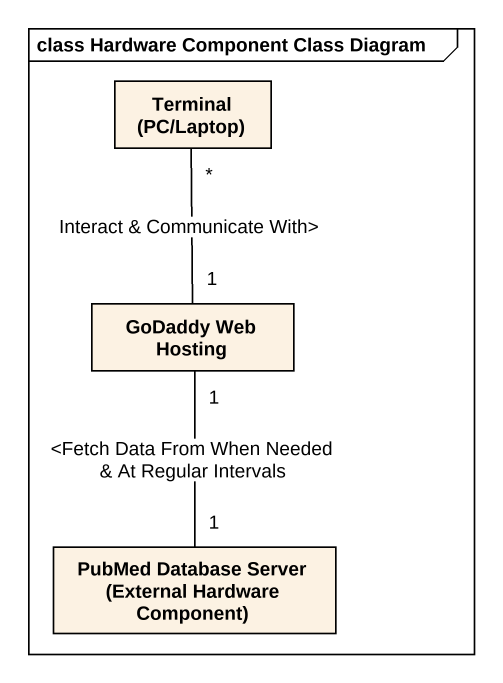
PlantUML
@startuml
mainframe class Hardware Component Class Diagram
hide circle
hide empty members
class "Terminal (PC/Laptop)" as Terminal_PC_Laptop
class "GoDaddy Web Hosting" as GoDaddy_Web_Hosting
class "PubMed Database Server (External Hardware Component)" as PubMed_Database_Server
Terminal_PC_Laptop "*" -- "1" GoDaddy_Web_Hosting : Interact & Communicate With>
GoDaddy_Web_Hosting "1" -- "1" PubMed_Database_Server : <Fetch Data From When Needed & At Regular Intervals
@enduml
